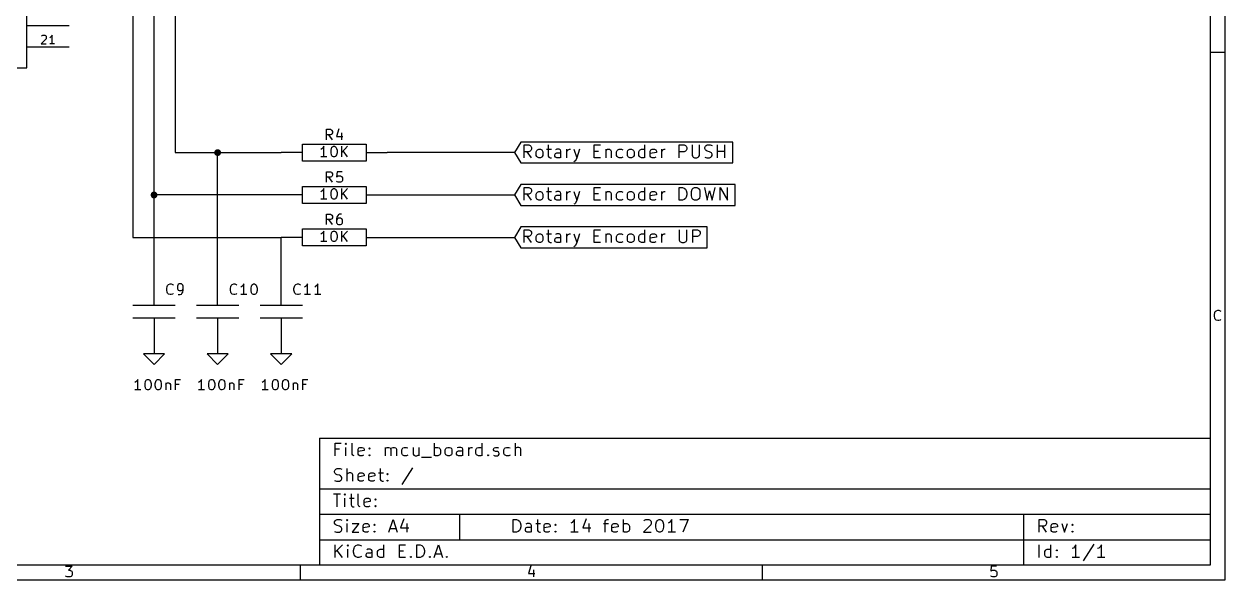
# Model space of a CAD drawing. Extents: x 4000 to 113000, y 4000 to 78670.
# Drawn here: x 56370 to 113000, y 4000 to 30240 of the extents above; entities that cross this region are included whole.
import ezdxf

# ---------------------------------------------------------------- set-up
doc = ezdxf.new("R2010")
doc.units = 0
for name, color, linetype in [('BLACK', 1, 'CONTINUOUS'), ('CYAN', 4, 'CONTINUOUS'), ('GREEN', 3, 'CONTINUOUS'), ('LIGHTYELLOW', 24, 'CONTINUOUS'), ('RED', 5, 'CONTINUOUS')]:
    doc.layers.add(name, color=color, linetype=linetype)

msp = doc.modelspace()

# ---------------------------------------------------------------- linework, layer by layer
at = {"layer": 'BLACK'}
for p, q in [((113000, 78670), (113000, 4000)), ((112300, 77970), (112300, 4700)), ((113000, 28890), (112300, 28890)), ((70460, 24400), (70410, 24350)), ((70510, 24470), (70460, 24400)), ((70510, 23970), (70510, 24470)), ((70850, 24280), (70870, 24370)), ((70870, 24370), (70890, 24420)), ((70890, 24420), (70920, 24440)), ((70920, 24440), (70960, 24470)), ((70960, 24470), (71010, 24470)), ((71010, 24470), (71060, 24440)), ((71060, 24440), (71080, 24420)), ((71080, 24420), (71110, 24370)), ((71110, 24370), (71130, 24280)), ((71350, 23970), (71350, 24470)), ((71630, 24470), (71350, 24180)), ((70410, 24350), (70370, 24320)), ((70650, 23970), (70370, 23970)), ((70850, 24160), (70850, 24280)), ((70870, 24060), (70850, 24160)), ((70890, 24020), (70870, 24060)), ((70920, 23990), (70890, 24020)), ((70960, 23970), (70920, 23990)), ((71010, 23970), (70960, 23970)), ((71060, 23990), (71010, 23970)), ((71080, 24020), (71060, 23990)), ((71110, 24060), (71080, 24020)), ((71130, 24160), (71110, 24060)), ((71130, 24280), (71130, 24160)), ((71630, 23970), (71420, 24250)), ((70410, 22350), (70370, 22320)), ((70460, 22400), (70410, 22350)), ((70510, 22470), (70460, 22400)), ((70510, 21970), (70510, 22470)), ((70850, 22280), (70870, 22370)), ((70850, 22160), (70850, 22280)), ((70870, 22060), (70850, 22160)), ((70870, 22370), (70890, 22420)), ((70890, 22420), (70920, 22440)), ((70920, 22440), (70960, 22470)), ((70960, 22470), (71010, 22470)), ((71010, 22470), (71060, 22440)), ((71060, 22440), (71080, 22420)), ((71080, 22420), (71110, 22370)), ((71110, 22370), (71130, 22280)), ((71130, 22160), (71110, 22060)), ((71130, 22280), (71130, 22160)), ((71350, 21970), (71350, 22470)), ((71630, 22470), (71350, 22180)), ((71630, 21970), (71420, 22250)), ((70650, 21970), (70370, 21970)), ((70890, 22020), (70870, 22060)), ((70920, 21990), (70890, 22020)), ((70960, 21970), (70920, 21990)), ((71010, 21970), (70960, 21970)), ((71060, 21990), (71010, 21970)), ((71080, 22020), (71060, 21990)), ((71110, 22060), (71080, 22020)), ((70460, 20400), (70410, 20350)), ((70510, 20470), (70460, 20400)), ((70510, 19970), (70510, 20470)), ((70870, 20370), (70890, 20420)), ((70890, 20420), (70920, 20440)), ((70920, 20440), (70960, 20470)), ((70960, 20470), (71010, 20470)), ((71010, 20470), (71060, 20440)), ((71060, 20440), (71080, 20420)), ((71080, 20420), (71110, 20370)), ((71350, 19970), (71350, 20470)), ((71630, 20470), (71350, 20180)), ((70410, 20350), (70370, 20320)), ((70650, 19970), (70370, 19970)), ((70850, 20280), (70870, 20370)), ((70850, 20160), (70850, 20280)), ((70870, 20060), (70850, 20160)), ((70890, 20020), (70870, 20060)), ((70920, 19990), (70890, 20020)), ((70960, 19970), (70920, 19990)), ((71010, 19970), (70960, 19970)), ((71060, 19990), (71010, 19970)), ((71080, 20020), (71060, 19990)), ((71110, 20060), (71080, 20020)), ((71110, 20370), (71130, 20280)), ((71130, 20160), (71110, 20060)), ((71130, 20280), (71130, 20160)), ((71630, 19970), (71420, 20250)), ((112500, 16520), (112520, 16620)), ((112500, 16450), (112500, 16520)), ((112520, 16360), (112500, 16450)), ((112520, 16620), (112540, 16670)), ((112540, 16670), (112590, 16710)), ((112590, 16710), (112660, 16740)), ((112660, 16740), (112710, 16740)), ((112710, 16740), (112780, 16710)), ((112780, 16710), (112800, 16690)), ((112540, 16310), (112520, 16360)), ((112590, 16260), (112540, 16310)), ((112660, 16240), (112590, 16260)), ((112710, 16240), (112660, 16240)), ((112780, 16260), (112710, 16240)), ((112800, 16290), (112780, 16260)), ((61640, 13350), (61600, 13320)), ((61690, 13400), (61640, 13350)), ((61740, 13470), (61690, 13400)), ((61740, 12970), (61740, 13470)), ((62080, 13280), (62100, 13370)), ((62080, 13160), (62080, 13280)), ((62100, 13060), (62080, 13160)), ((62100, 13370), (62120, 13420)), ((62120, 13020), (62100, 13060)), ((62120, 13420), (62150, 13440)), ((62150, 13440), (62190, 13470)), ((62190, 13470), (62240, 13470)), ((62240, 13470), (62290, 13440)), ((62290, 13440), (62310, 13420)), ((62310, 13420), (62340, 13370)), ((62340, 13060), (62310, 13020)), ((62340, 13370), (62360, 13280)), ((62360, 13160), (62340, 13060)), ((62360, 13280), (62360, 13160)), ((62560, 13280), (62580, 13370)), ((62560, 13160), (62560, 13280)), ((62580, 13060), (62560, 13160)), ((62580, 13370), (62600, 13420)), ((62600, 13020), (62580, 13060)), ((62600, 13420), (62630, 13440)), ((62630, 13440), (62670, 13470)), ((62670, 13470), (62720, 13470)), ((62720, 13470), (62770, 13440)), ((62770, 13440), (62790, 13420)), ((62790, 13420), (62820, 13370)), ((62820, 13060), (62790, 13020)), ((62820, 13370), (62840, 13280)), ((62840, 13160), (62820, 13060)), ((62840, 13280), (62840, 13160)), ((63060, 13300), (63060, 12970)), ((63060, 13250), (63080, 13280)), ((63080, 13280), (63130, 13300)), ((63130, 13300), (63200, 13300)), ((63200, 13300), (63250, 13280)), ((63250, 13280), (63270, 13230)), ((63270, 13230), (63270, 12970)), ((63510, 12970), (63510, 13470)), ((63510, 13470), (63750, 13470)), ((63680, 13230), (63510, 13230)), ((64640, 13350), (64600, 13320)), ((64690, 13400), (64640, 13350)), ((64740, 13470), (64690, 13400)), ((64740, 12970), (64740, 13470)), ((65080, 13280), (65100, 13370)), ((65080, 13160), (65080, 13280)), ((65100, 13060), (65080, 13160)), ((65100, 13370), (65120, 13420)), ((65120, 13020), (65100, 13060)), ((65120, 13420), (65150, 13440)), ((65150, 13440), (65190, 13470)), ((65190, 13470), (65240, 13470)), ((65240, 13470), (65290, 13440)), ((65290, 13440), (65310, 13420)), ((65310, 13420), (65340, 13370)), ((65340, 13060), (65310, 13020)), ((65340, 13370), (65360, 13280)), ((65360, 13160), (65340, 13060)), ((65360, 13280), (65360, 13160)), ((65560, 13280), (65580, 13370)), ((65560, 13160), (65560, 13280)), ((65580, 13060), (65560, 13160)), ((65580, 13370), (65600, 13420)), ((65600, 13020), (65580, 13060)), ((65600, 13420), (65630, 13440)), ((65630, 13440), (65670, 13470)), ((65670, 13470), (65720, 13470)), ((65720, 13470), (65770, 13440)), ((65770, 13440), (65790, 13420)), ((65790, 13420), (65820, 13370)), ((65820, 13060), (65790, 13020)), ((65820, 13370), (65840, 13280)), ((65840, 13160), (65820, 13060)), ((65840, 13280), (65840, 13160)), ((66060, 13300), (66060, 12970)), ((66060, 13250), (66080, 13280)), ((66080, 13280), (66130, 13300)), ((66130, 13300), (66200, 13300)), ((66200, 13300), (66250, 13280)), ((66250, 13280), (66270, 13230)), ((66270, 13230), (66270, 12970)), ((66510, 12970), (66510, 13470)), ((66510, 13470), (66750, 13470)), ((66680, 13230), (66510, 13230)), ((67640, 13350), (67600, 13320)), ((67690, 13400), (67640, 13350)), ((67740, 13470), (67690, 13400)), ((67740, 12970), (67740, 13470)), ((68080, 13280), (68100, 13370)), ((68080, 13160), (68080, 13280)), ((68100, 13060), (68080, 13160)), ((68100, 13370), (68120, 13420)), ((68120, 13020), (68100, 13060)), ((68120, 13420), (68150, 13440)), ((68150, 13440), (68190, 13470)), ((68190, 13470), (68240, 13470)), ((68240, 13470), (68290, 13440)), ((68290, 13440), (68310, 13420)), ((68310, 13420), (68340, 13370)), ((68340, 13060), (68310, 13020)), ((68340, 13370), (68360, 13280)), ((68360, 13160), (68340, 13060)), ((68360, 13280), (68360, 13160)), ((68560, 13280), (68580, 13370)), ((68560, 13160), (68560, 13280)), ((68580, 13060), (68560, 13160)), ((68580, 13370), (68600, 13420)), ((68600, 13020), (68580, 13060)), ((68600, 13420), (68630, 13440)), ((68630, 13440), (68670, 13470)), ((68670, 13470), (68720, 13470)), ((68720, 13470), (68770, 13440)), ((68770, 13440), (68790, 13420)), ((68790, 13420), (68820, 13370)), ((68820, 13060), (68790, 13020)), ((68820, 13370), (68840, 13280)), ((68840, 13160), (68820, 13060)), ((68840, 13280), (68840, 13160)), ((69060, 13300), (69060, 12970)), ((69060, 13250), (69080, 13280)), ((69080, 13280), (69130, 13300)), ((69130, 13300), (69200, 13300)), ((69200, 13300), (69250, 13280)), ((69250, 13280), (69270, 13230)), ((69270, 13230), (69270, 12970)), ((69510, 12970), (69510, 13470)), ((69510, 13470), (69750, 13470)), ((69680, 13230), (69510, 13230)), ((61880, 12970), (61600, 12970)), ((62150, 12990), (62120, 13020)), ((62190, 12970), (62150, 12990)), ((62240, 12970), (62190, 12970)), ((62290, 12990), (62240, 12970)), ((62310, 13020), (62290, 12990)), ((62630, 12990), (62600, 13020)), ((62670, 12970), (62630, 12990)), ((62720, 12970), (62670, 12970)), ((62770, 12990), (62720, 12970)), ((62790, 13020), (62770, 12990)), ((64880, 12970), (64600, 12970)), ((65150, 12990), (65120, 13020)), ((65190, 12970), (65150, 12990)), ((65240, 12970), (65190, 12970)), ((65290, 12990), (65240, 12970)), ((65310, 13020), (65290, 12990)), ((65630, 12990), (65600, 13020)), ((65670, 12970), (65630, 12990)), ((65720, 12970), (65670, 12970)), ((65770, 12990), (65720, 12970)), ((65790, 13020), (65770, 12990)), ((67880, 12970), (67600, 12970)), ((68150, 12990), (68120, 13020)), ((68190, 12970), (68150, 12990)), ((68240, 12970), (68190, 12970)), ((68290, 12990), (68240, 12970)), ((68310, 13020), (68290, 12990)), ((68630, 12990), (68600, 13020)), ((68670, 12970), (68630, 12990)), ((68720, 12970), (68670, 12970)), ((68770, 12990), (68720, 12970)), ((68790, 13020), (68770, 12990)), ((70300, 10700), (70300, 4700)), ((70300, 10700), (112300, 10700)), ((70300, 10700), (112300, 10700)), ((71040, 9860), (71040, 10460)), ((71040, 10460), (71330, 10460)), ((71550, 10460), (71520, 10430)), ((71520, 10430), (71550, 10400)), ((71580, 10430), (71550, 10460)), ((71550, 10460), (71550, 10400)), ((71550, 10400), (71580, 10430)), ((71550, 9860), (71550, 10260)), ((71840, 9940), (71840, 10460)), ((72120, 10170), (72150, 10230)), ((72150, 10230), (72210, 10260)), ((72210, 10260), (72320, 10260)), ((72320, 10260), (72380, 10230)), ((72380, 10230), (72410, 10170)), ((72630, 10200), (72660, 10230)), ((72660, 10170), (72630, 10200)), ((72660, 10230), (72690, 10200)), ((72660, 10230), (72660, 10170)), ((72690, 10200), (72660, 10170)), ((73410, 9860), (73410, 10260)), ((73410, 10200), (73440, 10230)), ((73440, 10230), (73500, 10260)), ((73500, 10260), (73580, 10260)), ((73580, 10260), (73640, 10230)), ((73640, 10230), (73670, 10170)), ((73670, 10170), (73700, 10230)), ((73700, 10230), (73760, 10260)), ((73760, 10260), (73840, 10260)), ((73840, 10260), (73900, 10230)), ((73900, 10230), (73930, 10170)), ((74180, 10140), (74210, 10200)), ((74210, 10200), (74240, 10230)), ((74240, 10230), (74300, 10260)), ((74300, 10260), (74410, 10260)), ((74410, 10260), (74470, 10230)), ((74720, 10260), (74720, 9940)), ((74980, 10260), (74980, 9860)), ((75720, 9860), (75720, 10460)), ((75720, 10230), (75780, 10260)), ((75780, 10260), (75890, 10260)), ((75890, 10260), (75950, 10230)), ((75950, 10230), (75980, 10200)), ((75980, 10200), (76010, 10140)), ((76230, 10140), (76260, 10200)), ((76260, 10200), (76290, 10230)), ((76290, 10230), (76350, 10260)), ((76350, 10260), (76430, 10260)), ((76430, 10260), (76490, 10230)), ((76490, 10230), (76520, 10200)), ((76520, 10200), (76550, 10140)), ((76860, 10260), (76800, 10230)), ((76970, 10260), (76860, 10260)), ((77030, 10230), (76970, 10260)), ((77060, 10170), (77030, 10230)), ((77340, 9860), (77340, 10260)), ((77340, 10140), (77370, 10200)), ((77370, 10200), (77400, 10230)), ((77400, 10230), (77460, 10260)), ((77460, 10260), (77510, 10260)), ((77680, 10140), (77710, 10200)), ((77710, 10200), (77740, 10230)), ((77740, 10230), (77800, 10260)), ((77800, 10260), (77910, 10260)), ((77910, 10260), (77970, 10230)), ((77970, 9860), (77970, 10460)), ((78510, 10170), (78540, 10230)), ((78540, 10230), (78600, 10260)), ((78600, 10260), (78690, 10260)), ((78690, 10260), (78740, 10230)), ((79000, 10140), (79030, 10200)), ((79030, 10200), (79060, 10230)), ((79060, 10230), (79120, 10260)), ((79120, 10260), (79230, 10260)), ((79230, 10260), (79290, 10230)), ((79540, 9860), (79540, 10460)), ((79570, 10230), (79540, 10200)), ((79630, 10260), (79570, 10230)), ((79710, 10260), (79630, 10260)), ((79770, 10230), (79710, 10260)), ((79800, 10170), (79770, 10230)), ((71240, 10170), (71040, 10170)), ((71870, 9890), (71840, 9940)), ((71930, 9860), (71870, 9890)), ((72120, 9940), (72120, 10170)), ((72410, 10110), (72120, 10060)), ((72150, 9890), (72120, 9940)), ((72210, 9860), (72150, 9890)), ((72320, 9860), (72210, 9860)), ((72380, 9890), (72320, 9860)), ((72410, 10170), (72410, 10110)), ((72630, 9890), (72660, 9910)), ((72660, 9860), (72630, 9890)), ((72660, 9910), (72690, 9890)), ((72660, 9910), (72660, 9860)), ((72690, 9890), (72660, 9860)), ((73670, 10170), (73670, 9860)), ((73930, 10170), (73930, 9860)), ((74180, 9970), (74180, 10140)), ((74210, 9910), (74180, 9970)), ((74240, 9890), (74210, 9910)), ((74300, 9860), (74240, 9890)), ((74410, 9860), (74300, 9860)), ((74470, 9890), (74410, 9860)), ((74720, 9940), (74750, 9890)), ((74750, 9890), (74810, 9860)), ((74810, 9860), (74890, 9860)), ((74890, 9860), (74950, 9890)), ((74950, 9890), (74980, 9910)), ((75120, 9800), (75580, 9800)), ((75780, 9860), (75720, 9890)), ((75890, 9860), (75780, 9860)), ((75950, 9890), (75890, 9860)), ((75980, 9910), (75950, 9890)), ((76010, 9970), (75980, 9910)), ((76010, 10140), (76010, 9970)), ((76230, 9970), (76230, 10140)), ((76260, 9910), (76230, 9970)), ((76290, 9890), (76260, 9910)), ((76350, 9860), (76290, 9890)), ((76430, 9860), (76350, 9860)), ((76490, 9890), (76430, 9860)), ((76520, 9910), (76490, 9890)), ((76550, 9970), (76520, 9910)), ((76550, 10140), (76550, 9970)), ((76770, 10000), (76800, 10060)), ((76770, 9940), (76770, 10000)), ((76800, 9890), (76770, 9940)), ((76800, 10060), (76860, 10090)), ((76860, 9860), (76800, 9890)), ((76860, 10090), (77000, 10090)), ((77000, 9860), (76860, 9860)), ((77000, 10090), (77060, 10110)), ((77060, 9890), (77000, 9860)), ((77060, 9860), (77060, 10170)), ((77680, 9970), (77680, 10140)), ((77710, 9910), (77680, 9970)), ((77740, 9890), (77710, 9910)), ((77800, 9860), (77740, 9890)), ((77910, 9860), (77800, 9860)), ((77970, 9890), (77910, 9860)), ((78220, 9890), (78250, 9910)), ((78250, 9860), (78220, 9890)), ((78250, 9910), (78280, 9890)), ((78250, 9910), (78250, 9860)), ((78280, 9890), (78250, 9860)), ((78510, 10140), (78510, 10170)), ((78540, 10090), (78510, 10140)), ((78510, 9890), (78570, 9860)), ((78600, 10060), (78540, 10090)), ((78570, 9860), (78690, 9860)), ((78690, 10060), (78600, 10060)), ((78740, 10030), (78690, 10060)), ((78690, 9860), (78740, 9890)), ((78770, 9970), (78740, 10030)), ((78740, 9890), (78770, 9940)), ((78770, 9940), (78770, 9970)), ((79000, 9970), (79000, 10140)), ((79030, 9910), (79000, 9970)), ((79060, 9890), (79030, 9910)), ((79120, 9860), (79060, 9890)), ((79230, 9860), (79120, 9860)), ((79290, 9890), (79230, 9860)), ((79800, 9860), (79800, 10170)), ((71010, 9140), (71040, 9200)), ((71010, 9090), (71010, 9140)), ((71040, 9030), (71010, 9090)), ((71040, 9200), (71070, 9230)), ((71070, 9230), (71130, 9260)), ((71130, 9260), (71270, 9260)), ((71270, 9260), (71360, 9230)), ((71610, 8660), (71610, 9260)), ((73170, 9260), (73170, 8740)), ((74690, 9290), (74180, 8510)), ((71010, 8690), (71100, 8660)), ((71070, 9000), (71040, 9030)), ((71130, 8970), (71070, 9000)), ((71100, 8660), (71240, 8660)), ((71240, 8940), (71130, 8970)), ((71300, 8910), (71240, 8940)), ((71240, 8660), (71300, 8690)), ((71330, 8890), (71300, 8910)), ((71300, 8690), (71330, 8710)), ((71360, 8830), (71330, 8890)), ((71330, 8710), (71360, 8770)), ((71360, 8770), (71360, 8830)), ((71640, 9030), (71610, 9000)), ((71700, 9060), (71640, 9030)), ((71780, 9060), (71700, 9060)), ((71840, 9030), (71780, 9060)), ((71870, 8970), (71840, 9030)), ((71870, 8660), (71870, 8970)), ((72120, 8970), (72150, 9030)), ((72120, 8740), (72120, 8970)), ((72410, 8910), (72120, 8860)), ((72150, 8690), (72120, 8740)), ((72150, 9030), (72210, 9060)), ((72210, 8660), (72150, 8690)), ((72210, 9060), (72320, 9060)), ((72320, 8660), (72210, 8660)), ((72320, 9060), (72380, 9030)), ((72380, 8690), (72320, 8660)), ((72380, 9030), (72410, 8970)), ((72410, 8970), (72410, 8910)), ((72630, 8970), (72660, 9030)), ((72630, 8740), (72630, 8970)), ((72920, 8910), (72630, 8860)), ((72660, 8690), (72630, 8740)), ((72660, 9030), (72720, 9060)), ((72720, 8660), (72660, 8690)), ((72720, 9060), (72830, 9060)), ((72830, 8660), (72720, 8660)), ((72830, 9060), (72890, 9030)), ((72890, 8690), (72830, 8660)), ((72890, 9030), (72920, 8970)), ((72920, 8970), (72920, 8910)), ((73090, 9060), (73320, 9060)), ((73170, 8740), (73200, 8690)), ((73200, 8690), (73260, 8660)), ((73260, 8660), (73320, 8660)), ((73480, 9000), (73510, 9030)), ((73510, 8970), (73480, 9000)), ((73480, 8690), (73510, 8710)), ((73510, 8660), (73480, 8690)), ((73510, 9030), (73540, 9000)), ((73510, 9030), (73510, 8970)), ((73540, 9000), (73510, 8970)), ((73510, 8710), (73540, 8690)), ((73510, 8710), (73510, 8660)), ((73540, 8690), (73510, 8660)), ((70300, 8300), (112300, 8300)), ((70960, 8060), (71300, 8060)), ((71130, 7460), (71130, 8060)), ((71500, 8060), (71470, 8030)), ((71470, 8030), (71500, 8000)), ((71530, 8030), (71500, 8060)), ((71500, 8060), (71500, 8000)), ((71500, 8000), (71530, 8030)), ((71790, 8060), (71790, 7540)), ((72130, 7540), (72130, 8060)), ((71500, 7460), (71500, 7860)), ((71710, 7860), (71940, 7860)), ((71790, 7540), (71820, 7490)), ((71820, 7490), (71880, 7460)), ((71880, 7460), (71940, 7460)), ((72160, 7490), (72130, 7540)), ((72220, 7460), (72160, 7490)), ((72410, 7770), (72440, 7830)), ((72410, 7540), (72410, 7770)), ((72700, 7710), (72410, 7660)), ((72440, 7490), (72410, 7540)), ((72440, 7830), (72500, 7860)), ((72500, 7460), (72440, 7490)), ((72500, 7860), (72610, 7860)), ((72610, 7460), (72500, 7460)), ((72610, 7860), (72670, 7830)), ((72670, 7490), (72610, 7460)), ((72670, 7830), (72700, 7770)), ((72700, 7770), (72700, 7710)), ((72920, 7800), (72950, 7830)), ((72950, 7770), (72920, 7800)), ((72920, 7490), (72950, 7510)), ((72950, 7460), (72920, 7490)), ((72950, 7830), (72980, 7800)), ((72950, 7830), (72950, 7770)), ((72980, 7800), (72950, 7770)), ((72950, 7510), (72980, 7490)), ((72950, 7510), (72950, 7460)), ((72980, 7490), (72950, 7460)), ((70300, 7100), (112300, 7100)), ((71010, 6740), (71040, 6800)), ((71040, 6800), (71070, 6830)), ((71070, 6830), (71130, 6860)), ((71130, 6860), (71270, 6860)), ((71270, 6860), (71360, 6830)), ((71610, 6860), (71580, 6830)), ((71580, 6830), (71610, 6800)), ((71640, 6830), (71610, 6860)), ((71610, 6860), (71610, 6800)), ((71610, 6800), (71640, 6830)), ((73570, 6260), (73770, 6860)), ((73770, 6860), (73970, 6260)), ((74280, 6890), (74130, 6460)), ((76900, 7100), (76900, 5900)), ((79440, 6260), (79440, 6860)), ((79440, 6860), (79590, 6860)), ((79590, 6860), (79670, 6830)), ((79670, 6830), (79730, 6770)), ((80580, 6860), (80580, 6340)), ((82330, 6860), (82270, 6770)), ((82330, 6260), (82330, 6860)), ((82870, 6890), (82720, 6460)), ((83780, 6770), (83810, 6830)), ((83810, 6830), (83870, 6860)), ((83870, 6860), (83930, 6860)), ((84630, 6260), (84630, 6860)), ((85600, 6800), (85630, 6830)), ((85630, 6830), (85690, 6860)), ((85690, 6860), (85830, 6860)), ((85830, 6860), (85890, 6830)), ((85890, 6830), (85920, 6800)), ((85920, 6800), (85950, 6740)), ((86200, 6740), (86230, 6800)), ((86230, 6800), (86260, 6830)), ((86260, 6830), (86320, 6860)), ((86320, 6860), (86370, 6860)), ((86370, 6860), (86430, 6830)), ((86430, 6830), (86460, 6800)), ((86460, 6800), (86490, 6740)), ((86920, 6860), (86860, 6770)), ((86920, 6260), (86920, 6860)), ((87290, 6860), (87690, 6860)), ((87690, 6860), (87430, 6260)), ((103500, 7100), (103500, 4700)), ((104240, 6260), (104240, 6860)), ((104240, 6860), (104470, 6860)), ((104470, 6860), (104530, 6830)), ((104530, 6830), (104560, 6800)), ((104560, 6800), (104590, 6740)), ((71010, 6690), (71010, 6740)), ((71040, 6630), (71010, 6690)), ((71010, 6290), (71100, 6260)), ((71070, 6600), (71040, 6630)), ((71130, 6570), (71070, 6600)), ((71100, 6260), (71240, 6260)), ((71240, 6540), (71130, 6570)), ((71300, 6510), (71240, 6540)), ((71240, 6260), (71300, 6290)), ((71330, 6490), (71300, 6510)), ((71300, 6290), (71330, 6310)), ((71360, 6430), (71330, 6490)), ((71330, 6310), (71360, 6370)), ((71360, 6370), (71360, 6430)), ((71610, 6260), (71610, 6660)), ((71850, 6660), (72160, 6660)), ((72160, 6660), (71850, 6260)), ((71850, 6260), (72160, 6260)), ((72360, 6570), (72390, 6630)), ((72360, 6340), (72360, 6570)), ((72650, 6510), (72360, 6460)), ((72390, 6290), (72360, 6340)), ((72390, 6630), (72450, 6660)), ((72450, 6260), (72390, 6290)), ((72450, 6660), (72560, 6660)), ((72560, 6260), (72450, 6260)), ((72560, 6660), (72620, 6630)), ((72620, 6290), (72560, 6260)), ((72620, 6630), (72650, 6570)), ((72650, 6570), (72650, 6510)), ((72870, 6600), (72900, 6630)), ((72900, 6570), (72870, 6600)), ((72870, 6290), (72900, 6310)), ((72900, 6260), (72870, 6290)), ((72900, 6630), (72930, 6600)), ((72900, 6630), (72900, 6570)), ((72930, 6600), (72900, 6570)), ((72900, 6310), (72930, 6290)), ((72900, 6310), (72900, 6260)), ((72930, 6290), (72900, 6260)), ((73620, 6430), (73910, 6430)), ((74130, 6460), (74510, 6460)), ((74420, 6660), (74420, 6260)), ((79590, 6260), (79440, 6260)), ((79670, 6290), (79590, 6260)), ((79730, 6340), (79670, 6290)), ((79730, 6770), (79760, 6710)), ((79760, 6400), (79730, 6340)), ((79760, 6710), (79790, 6600)), ((79790, 6510), (79760, 6400)), ((79790, 6600), (79790, 6510)), ((80010, 6400), (80040, 6460)), ((80010, 6340), (80010, 6400)), ((80040, 6290), (80010, 6340)), ((80100, 6660), (80040, 6630)), ((80040, 6460), (80100, 6490)), ((80100, 6260), (80040, 6290)), ((80210, 6660), (80100, 6660)), ((80100, 6490), (80240, 6490)), ((80240, 6260), (80100, 6260)), ((80270, 6630), (80210, 6660)), ((80240, 6490), (80300, 6510)), ((80300, 6290), (80240, 6260)), ((80300, 6570), (80270, 6630)), ((80300, 6260), (80300, 6570)), ((80500, 6660), (80730, 6660)), ((80580, 6340), (80610, 6290)), ((80610, 6290), (80670, 6260)), ((80670, 6260), (80730, 6260)), ((80890, 6570), (80920, 6630)), ((80890, 6340), (80890, 6570)), ((81180, 6510), (80890, 6460)), ((80920, 6290), (80890, 6340)), ((80920, 6630), (80980, 6660)), ((80980, 6260), (80920, 6290)), ((80980, 6660), (81090, 6660)), ((81090, 6260), (80980, 6260)), ((81090, 6660), (81150, 6630)), ((81150, 6290), (81090, 6260)), ((81150, 6630), (81180, 6570)), ((81180, 6570), (81180, 6510)), ((81400, 6600), (81430, 6630)), ((81430, 6570), (81400, 6600)), ((81400, 6290), (81430, 6310)), ((81430, 6260), (81400, 6290)), ((81430, 6630), (81460, 6600)), ((81430, 6630), (81430, 6570)), ((81460, 6600), (81430, 6570)), ((81430, 6310), (81460, 6290)), ((81430, 6310), (81430, 6260)), ((81460, 6290), (81430, 6260)), ((82210, 6710), (82150, 6690)), ((82500, 6260), (82150, 6260)), ((82270, 6770), (82210, 6710)), ((82720, 6460), (83100, 6460)), ((83010, 6660), (83010, 6260)), ((83700, 6660), (83930, 6660)), ((83780, 6260), (83780, 6770)), ((84090, 6570), (84120, 6630)), ((84090, 6340), (84090, 6570)), ((84380, 6510), (84090, 6460)), ((84120, 6290), (84090, 6340)), ((84120, 6630), (84180, 6660)), ((84180, 6260), (84120, 6290)), ((84180, 6660), (84290, 6660)), ((84290, 6260), (84180, 6260)), ((84290, 6660), (84350, 6630)), ((84350, 6290), (84290, 6260)), ((84350, 6630), (84380, 6570)), ((84380, 6570), (84380, 6510)), ((84630, 6630), (84690, 6660)), ((84690, 6260), (84630, 6290)), ((84690, 6660), (84800, 6660)), ((84800, 6260), (84690, 6260)), ((84800, 6660), (84860, 6630)), ((84860, 6290), (84800, 6260)), ((84860, 6630), (84890, 6600)), ((84890, 6310), (84860, 6290)), ((84890, 6600), (84920, 6540)), ((84920, 6370), (84890, 6310)), ((84920, 6540), (84920, 6370)), ((85920, 6600), (85580, 6260)), ((85580, 6260), (85950, 6260)), ((85950, 6690), (85920, 6600)), ((85950, 6740), (85950, 6690)), ((86170, 6630), (86200, 6740)), ((86170, 6490), (86170, 6630)), ((86200, 6370), (86170, 6490)), ((86230, 6310), (86200, 6370)), ((86260, 6290), (86230, 6310)), ((86320, 6260), (86260, 6290)), ((86370, 6260), (86320, 6260)), ((86430, 6290), (86370, 6260)), ((86460, 6310), (86430, 6290)), ((86490, 6370), (86460, 6310)), ((86490, 6740), (86520, 6630)), ((86520, 6490), (86490, 6370)), ((86520, 6630), (86520, 6490)), ((86800, 6710), (86740, 6690)), ((87090, 6260), (86740, 6260)), ((86860, 6770), (86800, 6710)), ((104470, 6540), (104240, 6540)), ((104590, 6260), (104390, 6540)), ((104530, 6570), (104470, 6540)), ((104560, 6600), (104530, 6570)), ((104590, 6660), (104560, 6600)), ((104590, 6740), (104590, 6660)), ((104810, 6570), (104840, 6630)), ((104810, 6340), (104810, 6570)), ((105100, 6510), (104810, 6460)), ((104840, 6290), (104810, 6340)), ((104840, 6630), (104900, 6660)), ((104900, 6260), (104840, 6290)), ((104900, 6660), (105010, 6660)), ((105010, 6260), (104900, 6260)), ((105010, 6660), (105070, 6630)), ((105070, 6290), (105010, 6260)), ((105070, 6630), (105100, 6570)), ((105100, 6570), (105100, 6510)), ((105300, 6660), (105440, 6260)), ((105440, 6260), (105580, 6660)), ((105780, 6600), (105810, 6630)), ((105810, 6570), (105780, 6600)), ((105780, 6290), (105810, 6310)), ((105810, 6260), (105780, 6290)), ((105810, 6630), (105840, 6600)), ((105810, 6630), (105810, 6570)), ((105840, 6600), (105810, 6570)), ((105810, 6310), (105840, 6290)), ((105810, 6310), (105810, 6260)), ((105840, 6290), (105810, 6260)), ((70300, 5900), (112300, 5900)), ((106820, 5690), (106310, 4910)), ((71040, 5060), (71040, 5660)), ((71390, 5660), (71040, 5310)), ((71390, 5060), (71130, 5400)), ((71640, 5660), (71610, 5630)), ((71610, 5630), (71640, 5600)), ((71670, 5630), (71640, 5660)), ((71640, 5660), (71640, 5600)), ((71640, 5600), (71670, 5630)), ((71640, 5060), (71640, 5460)), ((71900, 5400), (71930, 5510)), ((71900, 5310), (71900, 5400)), ((71930, 5200), (71900, 5310)), ((71930, 5510), (71960, 5570)), ((71960, 5140), (71930, 5200)), ((71960, 5570), (72020, 5630)), ((72020, 5090), (71960, 5140)), ((72020, 5630), (72100, 5660)), ((72100, 5660), (72160, 5660)), ((72160, 5660), (72250, 5630)), ((72250, 5630), (72280, 5600)), ((72280, 5110), (72250, 5090)), ((72500, 5200), (72530, 5260)), ((72500, 5140), (72500, 5200)), ((72530, 5090), (72500, 5140)), ((72590, 5460), (72530, 5430)), ((72530, 5260), (72590, 5290)), ((72700, 5460), (72590, 5460)), ((72590, 5290), (72730, 5290)), ((72760, 5430), (72700, 5460)), ((72730, 5290), (72790, 5310)), ((72790, 5370), (72760, 5430)), ((72790, 5060), (72790, 5370)), ((73040, 5340), (73070, 5400)), ((73040, 5170), (73040, 5340)), ((73070, 5110), (73040, 5170)), ((73070, 5400), (73100, 5430)), ((73100, 5090), (73070, 5110)), ((73100, 5430), (73160, 5460)), ((73160, 5460), (73270, 5460)), ((73270, 5460), (73330, 5430)), ((73330, 5060), (73330, 5660)), ((74070, 5060), (74070, 5660)), ((74070, 5660), (74360, 5660)), ((74070, 5370), (74270, 5370)), ((74580, 5090), (74610, 5110)), ((74610, 5110), (74640, 5090)), ((74610, 5110), (74610, 5060)), ((74900, 5060), (74900, 5660)), ((74900, 5660), (75050, 5660)), ((75050, 5660), (75130, 5630)), ((75130, 5630), (75190, 5570)), ((75190, 5140), (75130, 5090)), ((75190, 5570), (75220, 5510)), ((75220, 5200), (75190, 5140)), ((75220, 5510), (75250, 5400)), ((75250, 5310), (75220, 5200)), ((75250, 5400), (75250, 5310)), ((75470, 5090), (75500, 5110)), ((75500, 5110), (75530, 5090)), ((75500, 5110), (75500, 5060)), ((75710, 5060), (75910, 5660)), ((75760, 5230), (76050, 5230)), ((75910, 5660), (76110, 5060)), ((76270, 5090), (76300, 5110)), ((76300, 5110), (76330, 5090)), ((76300, 5110), (76300, 5060)), ((104240, 5060), (104240, 5660)), ((104500, 5340), (104530, 5400)), ((104500, 5170), (104500, 5340)), ((104530, 5110), (104500, 5170)), ((104530, 5400), (104560, 5430)), ((104560, 5090), (104530, 5110)), ((104560, 5430), (104620, 5460)), ((104620, 5460), (104730, 5460)), ((104730, 5460), (104790, 5430)), ((104790, 5060), (104790, 5660)), ((105040, 5400), (105070, 5430)), ((105070, 5370), (105040, 5400)), ((105040, 5090), (105070, 5110)), ((105070, 5430), (105100, 5400)), ((105070, 5430), (105070, 5370)), ((105100, 5400), (105070, 5370)), ((105070, 5110), (105100, 5090)), ((105070, 5110), (105070, 5060)), ((105850, 5510), (105790, 5490)), ((105910, 5570), (105850, 5510)), ((105970, 5660), (105910, 5570)), ((105970, 5060), (105970, 5660)), ((107050, 5510), (106990, 5490)), ((107110, 5570), (107050, 5510)), ((107170, 5660), (107110, 5570)), ((107170, 5060), (107170, 5660)), ((112300, 4700), (4700, 4700)), ((58330, 4650), (58640, 4650)), ((58640, 4650), (58470, 4460)), ((69400, 4000), (69400, 4700)), ((72100, 5060), (72020, 5090)), ((72160, 5060), (72100, 5060)), ((72250, 5090), (72160, 5060)), ((72590, 5060), (72530, 5090)), ((72730, 5060), (72590, 5060)), ((72790, 5090), (72730, 5060)), ((73160, 5060), (73100, 5090)), ((73270, 5060), (73160, 5060)), ((73330, 5090), (73270, 5060)), ((74360, 5060), (74070, 5060)), ((74610, 5060), (74580, 5090)), ((74640, 5090), (74610, 5060)), ((75050, 5060), (74900, 5060)), ((75130, 5090), (75050, 5060)), ((75500, 5060), (75470, 5090)), ((75530, 5090), (75500, 5060)), ((76300, 5060), (76270, 5090)), ((76330, 5090), (76300, 5060)), ((80270, 4670), (80160, 4310)), ((91200, 4000), (91200, 4700)), ((101980, 4650), (101960, 4410)), ((102220, 4650), (101980, 4650)), ((104620, 5060), (104560, 5090)), ((104730, 5060), (104620, 5060)), ((104790, 5090), (104730, 5060)), ((105070, 5060), (105040, 5090)), ((105100, 5090), (105070, 5060)), ((106140, 5060), (105790, 5060)), ((107340, 5060), (106990, 5060)), ((113000, 4000), (4000, 4000)), ((58360, 4170), (58330, 4200)), ((58400, 4150), (58360, 4170)), ((58550, 4150), (58400, 4150)), ((58470, 4460), (58550, 4460)), ((58550, 4460), (58590, 4430)), ((58590, 4170), (58550, 4150)), ((58590, 4430), (58620, 4410)), ((58620, 4200), (58590, 4170)), ((58620, 4410), (58640, 4360)), ((58640, 4240), (58620, 4200)), ((58640, 4360), (58640, 4240)), ((80160, 4310), (80460, 4310)), ((80390, 4480), (80390, 4150)), ((101960, 4410), (101980, 4430)), ((101980, 4170), (101960, 4200)), ((101980, 4430), (102030, 4460)), ((102030, 4150), (101980, 4170)), ((102030, 4460), (102150, 4460)), ((102150, 4150), (102030, 4150)), ((102150, 4460), (102190, 4430)), ((102190, 4170), (102150, 4150)), ((102190, 4430), (102220, 4410)), ((102220, 4200), (102190, 4170)), ((102220, 4410), (102240, 4360)), ((102240, 4240), (102220, 4200)), ((102240, 4360), (102240, 4240))]:
    msp.add_line(p, q, dxfattribs=at)
at = {"layer": 'CYAN'}
for p, q in [((70630, 24770), (70630, 25270)), ((70630, 25270), (70820, 25270)), ((70820, 25010), (70630, 25010)), ((70910, 24770), (70750, 25010)), ((70820, 25270), (70870, 25240)), ((70870, 25030), (70820, 25010)), ((70870, 25240), (70890, 25220)), ((70890, 25050), (70870, 25030)), ((70890, 25220), (70910, 25170)), ((70910, 25100), (70890, 25050)), ((70910, 25170), (70910, 25100)), ((71220, 25290), (71110, 24930)), ((71110, 24930), (71410, 24930)), ((71340, 25100), (71340, 24770)), ((70630, 22770), (70630, 23270)), ((70630, 23270), (70820, 23270)), ((70820, 23270), (70870, 23240)), ((70870, 23240), (70890, 23220)), ((70890, 23220), (70910, 23170)), ((71130, 23270), (71110, 23030)), ((71370, 23270), (71130, 23270)), ((70820, 23010), (70630, 23010)), ((70910, 22770), (70750, 23010)), ((70870, 23030), (70820, 23010)), ((70890, 23050), (70870, 23030)), ((70910, 23100), (70890, 23050)), ((70910, 23170), (70910, 23100)), ((71110, 23030), (71130, 23050)), ((71130, 22790), (71110, 22820)), ((71130, 23050), (71180, 23080)), ((71180, 22770), (71130, 22790)), ((71180, 23080), (71300, 23080)), ((71300, 22770), (71180, 22770)), ((71300, 23080), (71340, 23050)), ((71340, 22790), (71300, 22770)), ((71340, 23050), (71370, 23030)), ((71370, 22820), (71340, 22790)), ((71370, 23030), (71390, 22980)), ((71390, 22860), (71370, 22820)), ((71390, 22980), (71390, 22860)), ((70630, 20770), (70630, 21270)), ((70630, 21270), (70820, 21270)), ((70820, 21010), (70630, 21010)), ((70910, 20770), (70750, 21010)), ((70820, 21270), (70870, 21240)), ((70870, 21030), (70820, 21010)), ((70870, 21240), (70890, 21220)), ((70890, 21050), (70870, 21030)), ((70890, 21220), (70910, 21170)), ((70910, 21100), (70890, 21050)), ((70910, 21170), (70910, 21100)), ((71130, 21150), (71110, 21050)), ((71110, 21050), (71110, 20860)), ((71130, 21030), (71110, 20980)), ((71180, 21220), (71130, 21150)), ((71150, 21050), (71130, 21030)), ((71200, 21080), (71150, 21050)), ((71200, 21240), (71180, 21220)), ((71250, 21270), (71200, 21240)), ((71300, 21080), (71200, 21080)), ((71340, 21270), (71250, 21270)), ((71340, 21050), (71300, 21080)), ((71370, 21030), (71340, 21050)), ((71390, 20980), (71370, 21030)), ((71390, 20860), (71390, 20980)), ((71110, 20860), (71130, 20820)), ((71130, 20820), (71150, 20790)), ((71150, 20790), (71200, 20770)), ((71200, 20770), (71300, 20770)), ((71300, 20770), (71340, 20790)), ((71340, 20790), (71370, 20820)), ((71370, 20820), (71390, 20860)), ((63100, 17750), (63120, 17850)), ((63100, 17680), (63100, 17750)), ((63120, 17590), (63100, 17680)), ((63120, 17850), (63140, 17900)), ((63140, 17540), (63120, 17590)), ((63140, 17900), (63190, 17940)), ((63190, 17940), (63260, 17970)), ((63260, 17970), (63310, 17970)), ((63310, 17970), (63380, 17940)), ((63380, 17940), (63400, 17920)), ((63620, 17920), (63600, 17870)), ((63600, 17870), (63600, 17750)), ((63600, 17750), (63620, 17710)), ((63640, 17940), (63620, 17920)), ((63620, 17710), (63640, 17680)), ((63690, 17970), (63640, 17940)), ((63640, 17680), (63690, 17660)), ((63790, 17970), (63690, 17970)), ((63690, 17660), (63790, 17660)), ((63830, 17940), (63790, 17970)), ((63790, 17660), (63830, 17680)), ((63810, 17520), (63860, 17590)), ((63860, 17920), (63830, 17940)), ((63830, 17680), (63860, 17710)), ((63880, 17870), (63860, 17920)), ((63860, 17710), (63880, 17750)), ((63860, 17590), (63880, 17680)), ((63880, 17680), (63880, 17870)), ((66100, 17750), (66120, 17850)), ((66100, 17680), (66100, 17750)), ((66120, 17590), (66100, 17680)), ((66120, 17850), (66140, 17900)), ((66140, 17540), (66120, 17590)), ((66140, 17900), (66190, 17940)), ((66190, 17940), (66260, 17970)), ((66260, 17970), (66310, 17970)), ((66310, 17970), (66380, 17940)), ((66380, 17940), (66400, 17920)), ((66640, 17850), (66600, 17820)), ((66690, 17900), (66640, 17850)), ((66740, 17970), (66690, 17900)), ((66740, 17470), (66740, 17970)), ((67080, 17780), (67100, 17870)), ((67080, 17660), (67080, 17780)), ((67100, 17560), (67080, 17660)), ((67100, 17870), (67120, 17920)), ((67120, 17520), (67100, 17560)), ((67120, 17920), (67150, 17940)), ((67150, 17940), (67190, 17970)), ((67190, 17970), (67240, 17970)), ((67240, 17970), (67290, 17940)), ((67290, 17940), (67310, 17920)), ((67310, 17920), (67340, 17870)), ((67340, 17560), (67310, 17520)), ((67340, 17870), (67360, 17780)), ((67360, 17660), (67340, 17560)), ((67360, 17780), (67360, 17660)), ((69100, 17750), (69120, 17850)), ((69100, 17680), (69100, 17750)), ((69120, 17590), (69100, 17680)), ((69120, 17850), (69140, 17900)), ((69140, 17540), (69120, 17590)), ((69140, 17900), (69190, 17940)), ((69190, 17940), (69260, 17970)), ((69260, 17970), (69310, 17970)), ((69310, 17970), (69380, 17940)), ((69380, 17940), (69400, 17920)), ((69640, 17850), (69600, 17820)), ((69690, 17900), (69640, 17850)), ((69740, 17970), (69690, 17900)), ((69740, 17470), (69740, 17970)), ((70120, 17850), (70080, 17820)), ((70170, 17900), (70120, 17850)), ((70220, 17970), (70170, 17900)), ((70220, 17470), (70220, 17970)), ((63190, 17490), (63140, 17540)), ((63260, 17470), (63190, 17490)), ((63310, 17470), (63260, 17470)), ((63380, 17490), (63310, 17470)), ((63400, 17520), (63380, 17490)), ((63640, 17470), (63740, 17470)), ((63740, 17470), (63790, 17490)), ((63790, 17490), (63810, 17520)), ((66190, 17490), (66140, 17540)), ((66260, 17470), (66190, 17490)), ((66310, 17470), (66260, 17470)), ((66380, 17490), (66310, 17470)), ((66400, 17520), (66380, 17490)), ((66880, 17470), (66600, 17470)), ((67150, 17490), (67120, 17520)), ((67190, 17470), (67150, 17490)), ((67240, 17470), (67190, 17470)), ((67290, 17490), (67240, 17470)), ((67310, 17520), (67290, 17490)), ((69190, 17490), (69140, 17540)), ((69260, 17470), (69190, 17490)), ((69310, 17470), (69260, 17470)), ((69380, 17490), (69310, 17470)), ((69400, 17520), (69380, 17490)), ((69880, 17470), (69600, 17470)), ((70360, 17470), (70080, 17470))]:
    msp.add_line(p, q, dxfattribs=at)
at = {"layer": 'GREEN'}
for p, q in [((63500, 52170), (63500, 24170)), ((62500, 18670), (62500, 34170)), ((61500, 33170), (61500, 20170)), ((63500, 24170), (68500, 24170)), ((65500, 18670), (65500, 24170)), ((79500, 24170), (73500, 24170)), ((68500, 22170), (62500, 22170)), ((73500, 22170), (79500, 22170)), ((61500, 20170), (68500, 20170)), ((68500, 18670), (68500, 20170)), ((73500, 20170), (79500, 20170))]:
    msp.add_line(p, q, dxfattribs=at)
at = {"layer": 'GREEN', "const_width": 160}
for points in [[(65420, 24170, 1), (65580, 24170, 1)], [(62420, 22170, 1), (62580, 22170, 1)]]:
    msp.add_lwpolyline(points, format="xyb", close=True, dxfattribs=at)
at = {"layer": 'LIGHTYELLOW'}
for p, q in [((56500, 28170), (56500, 64170)), ((40500, 28170), (56500, 28170))]:
    msp.add_line(p, q, dxfattribs=at)
at = {"layer": 'RED'}
for p, q in [((56500, 28170), (56500, 64170)), ((56500, 30170), (58500, 30170)), ((57410, 29540), (57180, 29310)), ((57200, 29670), (57220, 29690)), ((57220, 29690), (57250, 29710)), ((57250, 29710), (57350, 29710)), ((57350, 29710), (57390, 29690)), ((57390, 29690), (57410, 29670)), ((57410, 29670), (57420, 29630)), ((57420, 29590), (57410, 29540)), ((57420, 29630), (57420, 29590)), ((57610, 29610), (57580, 29590)), ((57650, 29650), (57610, 29610)), ((57690, 29710), (57650, 29650)), ((57690, 29310), (57690, 29710)), ((56500, 29170), (58500, 29170)), ((57180, 29310), (57420, 29310)), ((57800, 29310), (57580, 29310)), ((40500, 28170), (56500, 28170)), ((69500, 23770), (69500, 24570)), ((69500, 24570), (72500, 24570)), ((72500, 24570), (72500, 23770)), ((79800, 24660), (79500, 24170)), ((89790, 24660), (79800, 24660)), ((79950, 23930), (79950, 24530)), ((79950, 24530), (80180, 24530)), ((80180, 24530), (80240, 24500)), ((80240, 24500), (80270, 24470)), ((80270, 24470), (80300, 24410)), ((80300, 24410), (80300, 24330)), ((81090, 24530), (81090, 24010)), ((83260, 23930), (83260, 24530)), ((83260, 24530), (83550, 24530)), ((85650, 23930), (85650, 24530)), ((87270, 23930), (87270, 24530)), ((87270, 24530), (87500, 24530)), ((87500, 24530), (87560, 24500)), ((87560, 24500), (87590, 24470)), ((87590, 24470), (87620, 24410)), ((87620, 24410), (87620, 24330)), ((87870, 24530), (87870, 24040)), ((88220, 24040), (88220, 24530)), ((88470, 24410), (88500, 24470)), ((88470, 24360), (88470, 24410)), ((88500, 24300), (88470, 24360)), ((88500, 24470), (88530, 24500)), ((88530, 24500), (88590, 24530)), ((88590, 24530), (88730, 24530)), ((88730, 24530), (88820, 24500)), ((89070, 23930), (89070, 24530)), ((89420, 23930), (89420, 24530)), ((89790, 24170), (89790, 24660)), ((69500, 24170), (68500, 24170)), ((72500, 24170), (73500, 24170)), ((79500, 24170), (79800, 23680)), ((80180, 24210), (79950, 24210)), ((80300, 23930), (80100, 24210)), ((80240, 24240), (80180, 24210)), ((80270, 24270), (80240, 24240)), ((80300, 24330), (80270, 24270)), ((80520, 24210), (80550, 24270)), ((80520, 24040), (80520, 24210)), ((80550, 23980), (80520, 24040)), ((80550, 24270), (80580, 24300)), ((80580, 23960), (80550, 23980)), ((80580, 24300), (80640, 24330)), ((80640, 23930), (80580, 23960)), ((80640, 24330), (80720, 24330)), ((80720, 23930), (80640, 23930)), ((80720, 24330), (80780, 24300)), ((80780, 23960), (80720, 23930)), ((80780, 24300), (80810, 24270)), ((80810, 23980), (80780, 23960)), ((80810, 24270), (80840, 24210)), ((80840, 24040), (80810, 23980)), ((80840, 24210), (80840, 24040)), ((81010, 24330), (81240, 24330)), ((81090, 24010), (81120, 23960)), ((81120, 23960), (81180, 23930)), ((81180, 23930), (81240, 23930)), ((81400, 24070), (81430, 24130)), ((81400, 24010), (81400, 24070)), ((81430, 23960), (81400, 24010)), ((81490, 24330), (81430, 24300)), ((81430, 24130), (81490, 24160)), ((81490, 23930), (81430, 23960)), ((81600, 24330), (81490, 24330)), ((81490, 24160), (81630, 24160)), ((81630, 23930), (81490, 23930)), ((81660, 24300), (81600, 24330)), ((81630, 24160), (81690, 24180)), ((81690, 23960), (81630, 23930)), ((81690, 24240), (81660, 24300)), ((81690, 23930), (81690, 24240)), ((81970, 23930), (81970, 24330)), ((81970, 24210), (82000, 24270)), ((82000, 24270), (82030, 24300)), ((82030, 24300), (82090, 24330)), ((82090, 24330), (82140, 24330)), ((82290, 24330), (82430, 23930)), ((82430, 23930), (82370, 23780)), ((82570, 24330), (82430, 23930)), ((83260, 24240), (83460, 24240)), ((83550, 23930), (83260, 23930)), ((83800, 24330), (83800, 23930)), ((83800, 24270), (83830, 24300)), ((83830, 24300), (83890, 24330)), ((83890, 24330), (83970, 24330)), ((83970, 24330), (84030, 24300)), ((84030, 24300), (84060, 24240)), ((84060, 24240), (84060, 23930)), ((84310, 24210), (84340, 24270)), ((84310, 24040), (84310, 24210)), ((84340, 23980), (84310, 24040)), ((84340, 24270), (84370, 24300)), ((84370, 23960), (84340, 23980)), ((84370, 24300), (84430, 24330)), ((84430, 23930), (84370, 23960)), ((84430, 24330), (84540, 24330)), ((84540, 23930), (84430, 23930)), ((84540, 24330), (84600, 24300)), ((84600, 23960), (84540, 23930)), ((84820, 24210), (84850, 24270)), ((84820, 24040), (84820, 24210)), ((84850, 23980), (84820, 24040)), ((84850, 24270), (84880, 24300)), ((84880, 23960), (84850, 23980)), ((84880, 24300), (84940, 24330)), ((84940, 23930), (84880, 23960)), ((84940, 24330), (85020, 24330)), ((85020, 23930), (84940, 23930)), ((85020, 24330), (85080, 24300)), ((85080, 23960), (85020, 23930)), ((85080, 24300), (85110, 24270)), ((85110, 23980), (85080, 23960)), ((85110, 24270), (85140, 24210)), ((85140, 24040), (85110, 23980)), ((85140, 24210), (85140, 24040)), ((85360, 24210), (85390, 24270)), ((85360, 24040), (85360, 24210)), ((85390, 23980), (85360, 24040)), ((85390, 24270), (85420, 24300)), ((85420, 23960), (85390, 23980)), ((85420, 24300), (85480, 24330)), ((85480, 23930), (85420, 23960)), ((85480, 24330), (85590, 24330)), ((85590, 23930), (85480, 23930)), ((85590, 24330), (85650, 24300)), ((85650, 23960), (85590, 23930)), ((85900, 24240), (85930, 24300)), ((85900, 24010), (85900, 24240)), ((86190, 24180), (85900, 24130)), ((85930, 23960), (85900, 24010)), ((85930, 24300), (85990, 24330)), ((85990, 23930), (85930, 23960)), ((85990, 24330), (86100, 24330)), ((86100, 23930), (85990, 23930)), ((86100, 24330), (86160, 24300)), ((86160, 23960), (86100, 23930)), ((86160, 24300), (86190, 24240)), ((86190, 24240), (86190, 24180)), ((86440, 23930), (86440, 24330)), ((86440, 24210), (86470, 24270)), ((86470, 24270), (86500, 24300)), ((86500, 24300), (86560, 24330)), ((86560, 24330), (86610, 24330)), ((87500, 24210), (87270, 24210)), ((87560, 24240), (87500, 24210)), ((87590, 24270), (87560, 24240)), ((87620, 24330), (87590, 24270)), ((87870, 24040), (87900, 23980)), ((87900, 23980), (87930, 23960)), ((87930, 23960), (87990, 23930)), ((87990, 23930), (88100, 23930)), ((88100, 23930), (88160, 23960)), ((88160, 23960), (88190, 23980)), ((88190, 23980), (88220, 24040)), ((88470, 23960), (88560, 23930)), ((88530, 24270), (88500, 24300)), ((88590, 24240), (88530, 24270)), ((88560, 23930), (88700, 23930)), ((88700, 24210), (88590, 24240)), ((88760, 24180), (88700, 24210)), ((88700, 23930), (88760, 23960)), ((88790, 24160), (88760, 24180)), ((88760, 23960), (88790, 23980)), ((88820, 24100), (88790, 24160)), ((88790, 23980), (88820, 24040)), ((88820, 24040), (88820, 24100)), ((89070, 24240), (89420, 24240)), ((89790, 23680), (89790, 24170)), ((72500, 23770), (69500, 23770)), ((79800, 23680), (89790, 23680)), ((82340, 23760), (82290, 23730)), ((82370, 23780), (82340, 23760)), ((79800, 22660), (79500, 22170)), ((89910, 22660), (79800, 22660)), ((89910, 22170), (89910, 22660)), ((69500, 22170), (68500, 22170)), ((69500, 21770), (69500, 22570)), ((69500, 22570), (72500, 22570)), ((72500, 22570), (72500, 21770)), ((72500, 22170), (73500, 22170)), ((79500, 22170), (79800, 21680)), ((79950, 21930), (79950, 22530)), ((79950, 22530), (80180, 22530)), ((80180, 22210), (79950, 22210)), ((80300, 21930), (80100, 22210)), ((80180, 22530), (80240, 22500)), ((80240, 22240), (80180, 22210)), ((80240, 22500), (80270, 22470)), ((80270, 22270), (80240, 22240)), ((80270, 22470), (80300, 22410)), ((80300, 22330), (80270, 22270)), ((80300, 22410), (80300, 22330)), ((80520, 22210), (80550, 22270)), ((80520, 22040), (80520, 22210)), ((80550, 22270), (80580, 22300)), ((80580, 22300), (80640, 22330)), ((80640, 22330), (80720, 22330)), ((80720, 22330), (80780, 22300)), ((80780, 22300), (80810, 22270)), ((80810, 22270), (80840, 22210)), ((80840, 22210), (80840, 22040)), ((81010, 22330), (81240, 22330)), ((81090, 22530), (81090, 22010)), ((81400, 22070), (81430, 22130)), ((81490, 22330), (81430, 22300)), ((81430, 22130), (81490, 22160)), ((81600, 22330), (81490, 22330)), ((81490, 22160), (81630, 22160)), ((81660, 22300), (81600, 22330)), ((81630, 22160), (81690, 22180)), ((81690, 22240), (81660, 22300)), ((81690, 21930), (81690, 22240)), ((81970, 21930), (81970, 22330)), ((81970, 22210), (82000, 22270)), ((82000, 22270), (82030, 22300)), ((82030, 22300), (82090, 22330)), ((82090, 22330), (82140, 22330)), ((82290, 22330), (82430, 21930)), ((82570, 22330), (82430, 21930)), ((83260, 21930), (83260, 22530)), ((83260, 22530), (83550, 22530)), ((83260, 22240), (83460, 22240)), ((83800, 22330), (83800, 21930)), ((83800, 22270), (83830, 22300)), ((83830, 22300), (83890, 22330)), ((83890, 22330), (83970, 22330)), ((83970, 22330), (84030, 22300)), ((84030, 22300), (84060, 22240)), ((84060, 22240), (84060, 21930)), ((84310, 22210), (84340, 22270)), ((84310, 22040), (84310, 22210)), ((84340, 22270), (84370, 22300)), ((84370, 22300), (84430, 22330)), ((84430, 22330), (84540, 22330)), ((84540, 22330), (84600, 22300)), ((84820, 22210), (84850, 22270)), ((84820, 22040), (84820, 22210)), ((84850, 22270), (84880, 22300)), ((84880, 22300), (84940, 22330)), ((84940, 22330), (85020, 22330)), ((85020, 22330), (85080, 22300)), ((85080, 22300), (85110, 22270)), ((85110, 22270), (85140, 22210)), ((85140, 22210), (85140, 22040)), ((85360, 22210), (85390, 22270)), ((85360, 22040), (85360, 22210)), ((85390, 22270), (85420, 22300)), ((85420, 22300), (85480, 22330)), ((85480, 22330), (85590, 22330)), ((85590, 22330), (85650, 22300)), ((85650, 21930), (85650, 22530)), ((85900, 22240), (85930, 22300)), ((85900, 22010), (85900, 22240)), ((86190, 22180), (85900, 22130)), ((85930, 22300), (85990, 22330)), ((85990, 22330), (86100, 22330)), ((86100, 22330), (86160, 22300)), ((86160, 22300), (86190, 22240)), ((86190, 22240), (86190, 22180)), ((86440, 21930), (86440, 22330)), ((86440, 22210), (86470, 22270)), ((86470, 22270), (86500, 22300)), ((86500, 22300), (86560, 22330)), ((86560, 22330), (86610, 22330)), ((87270, 21930), (87270, 22530)), ((87270, 22530), (87420, 22530)), ((87420, 22530), (87500, 22500)), ((87500, 22500), (87560, 22440)), ((87560, 22440), (87590, 22380)), ((87590, 22380), (87620, 22270)), ((87620, 22180), (87590, 22070)), ((87620, 22270), (87620, 22180)), ((87840, 22330), (87870, 22440)), ((87840, 22130), (87840, 22330)), ((87870, 22010), (87840, 22130)), ((87870, 22440), (87930, 22500)), ((87930, 22500), (87990, 22530)), ((87990, 22530), (88100, 22530)), ((88100, 22530), (88160, 22500)), ((88160, 22500), (88220, 22440)), ((88220, 22440), (88240, 22330)), ((88240, 22130), (88220, 22010)), ((88240, 22330), (88240, 22130)), ((88450, 22530), (88590, 21930)), ((88590, 21930), (88700, 22360)), ((88700, 22360), (88820, 21930)), ((88820, 21930), (88960, 22530)), ((89190, 21930), (89190, 22530)), ((89190, 22530), (89540, 21930)), ((89540, 21930), (89540, 22530)), ((89910, 21680), (89910, 22170)), ((72500, 21770), (69500, 21770)), ((79800, 21680), (89910, 21680)), ((80550, 21980), (80520, 22040)), ((80580, 21960), (80550, 21980)), ((80640, 21930), (80580, 21960)), ((80720, 21930), (80640, 21930)), ((80780, 21960), (80720, 21930)), ((80810, 21980), (80780, 21960)), ((80840, 22040), (80810, 21980)), ((81090, 22010), (81120, 21960)), ((81120, 21960), (81180, 21930)), ((81180, 21930), (81240, 21930)), ((81400, 22010), (81400, 22070)), ((81430, 21960), (81400, 22010)), ((81490, 21930), (81430, 21960)), ((81630, 21930), (81490, 21930)), ((81690, 21960), (81630, 21930)), ((82340, 21760), (82290, 21730)), ((82370, 21780), (82340, 21760)), ((82430, 21930), (82370, 21780)), ((83550, 21930), (83260, 21930)), ((84340, 21980), (84310, 22040)), ((84370, 21960), (84340, 21980)), ((84430, 21930), (84370, 21960)), ((84540, 21930), (84430, 21930)), ((84600, 21960), (84540, 21930)), ((84850, 21980), (84820, 22040)), ((84880, 21960), (84850, 21980)), ((84940, 21930), (84880, 21960)), ((85020, 21930), (84940, 21930)), ((85080, 21960), (85020, 21930)), ((85110, 21980), (85080, 21960)), ((85140, 22040), (85110, 21980)), ((85390, 21980), (85360, 22040)), ((85420, 21960), (85390, 21980)), ((85480, 21930), (85420, 21960)), ((85590, 21930), (85480, 21930)), ((85650, 21960), (85590, 21930)), ((85930, 21960), (85900, 22010)), ((85990, 21930), (85930, 21960)), ((86100, 21930), (85990, 21930)), ((86160, 21960), (86100, 21930)), ((87420, 21930), (87270, 21930)), ((87500, 21960), (87420, 21930)), ((87560, 22010), (87500, 21960)), ((87590, 22070), (87560, 22010)), ((87930, 21960), (87870, 22010)), ((87990, 21930), (87930, 21960)), ((88100, 21930), (87990, 21930)), ((88160, 21960), (88100, 21930)), ((88220, 22010), (88160, 21960)), ((69500, 19770), (69500, 20570)), ((69500, 20570), (72500, 20570)), ((72500, 20570), (72500, 19770)), ((79800, 20660), (79500, 20170)), ((88590, 20660), (79800, 20660)), ((79950, 19930), (79950, 20530)), ((79950, 20530), (80180, 20530)), ((80180, 20530), (80240, 20500)), ((80240, 20500), (80270, 20470)), ((80270, 20470), (80300, 20410)), ((80300, 20410), (80300, 20330)), ((81090, 20530), (81090, 20010)), ((83260, 19930), (83260, 20530)), ((83260, 20530), (83550, 20530)), ((85650, 19930), (85650, 20530)), ((87270, 20530), (87270, 20040)), ((87620, 20040), (87620, 20530)), ((87900, 19930), (87900, 20530)), ((87900, 20530), (88130, 20530)), ((88130, 20530), (88190, 20500)), ((88190, 20500), (88220, 20470)), ((88220, 20470), (88250, 20410)), ((88250, 20410), (88250, 20330)), ((88590, 20170), (88590, 20660)), ((69500, 20170), (68500, 20170)), ((72500, 20170), (73500, 20170)), ((79500, 20170), (79800, 19680)), ((80180, 20210), (79950, 20210)), ((80300, 19930), (80100, 20210)), ((80240, 20240), (80180, 20210)), ((80270, 20270), (80240, 20240)), ((80300, 20330), (80270, 20270)), ((80520, 20210), (80550, 20270)), ((80520, 20040), (80520, 20210)), ((80550, 19980), (80520, 20040)), ((80550, 20270), (80580, 20300)), ((80580, 19960), (80550, 19980)), ((80580, 20300), (80640, 20330)), ((80640, 19930), (80580, 19960)), ((80640, 20330), (80720, 20330)), ((80720, 19930), (80640, 19930)), ((80720, 20330), (80780, 20300)), ((80780, 19960), (80720, 19930)), ((80780, 20300), (80810, 20270)), ((80810, 19980), (80780, 19960)), ((80810, 20270), (80840, 20210)), ((80840, 20040), (80810, 19980)), ((80840, 20210), (80840, 20040)), ((81010, 20330), (81240, 20330)), ((81090, 20010), (81120, 19960)), ((81120, 19960), (81180, 19930)), ((81180, 19930), (81240, 19930)), ((81400, 20070), (81430, 20130)), ((81400, 20010), (81400, 20070)), ((81430, 19960), (81400, 20010)), ((81490, 20330), (81430, 20300)), ((81430, 20130), (81490, 20160)), ((81490, 19930), (81430, 19960)), ((81600, 20330), (81490, 20330)), ((81490, 20160), (81630, 20160)), ((81630, 19930), (81490, 19930)), ((81660, 20300), (81600, 20330)), ((81630, 20160), (81690, 20180)), ((81690, 19960), (81630, 19930)), ((81690, 20240), (81660, 20300)), ((81690, 19930), (81690, 20240)), ((81970, 19930), (81970, 20330)), ((81970, 20210), (82000, 20270)), ((82000, 20270), (82030, 20300)), ((82030, 20300), (82090, 20330)), ((82090, 20330), (82140, 20330)), ((82290, 20330), (82430, 19930)), ((82430, 19930), (82370, 19780)), ((82570, 20330), (82430, 19930)), ((83260, 20240), (83460, 20240)), ((83550, 19930), (83260, 19930)), ((83800, 20330), (83800, 19930)), ((83800, 20270), (83830, 20300)), ((83830, 20300), (83890, 20330)), ((83890, 20330), (83970, 20330)), ((83970, 20330), (84030, 20300)), ((84030, 20300), (84060, 20240)), ((84060, 20240), (84060, 19930)), ((84310, 20210), (84340, 20270)), ((84310, 20040), (84310, 20210)), ((84340, 19980), (84310, 20040)), ((84340, 20270), (84370, 20300)), ((84370, 19960), (84340, 19980)), ((84370, 20300), (84430, 20330)), ((84430, 19930), (84370, 19960)), ((84430, 20330), (84540, 20330)), ((84540, 19930), (84430, 19930)), ((84540, 20330), (84600, 20300)), ((84600, 19960), (84540, 19930)), ((84820, 20210), (84850, 20270)), ((84820, 20040), (84820, 20210)), ((84850, 19980), (84820, 20040)), ((84850, 20270), (84880, 20300)), ((84880, 19960), (84850, 19980)), ((84880, 20300), (84940, 20330)), ((84940, 19930), (84880, 19960)), ((84940, 20330), (85020, 20330)), ((85020, 19930), (84940, 19930)), ((85020, 20330), (85080, 20300)), ((85080, 19960), (85020, 19930)), ((85080, 20300), (85110, 20270)), ((85110, 19980), (85080, 19960)), ((85110, 20270), (85140, 20210)), ((85140, 20040), (85110, 19980)), ((85140, 20210), (85140, 20040)), ((85360, 20210), (85390, 20270)), ((85360, 20040), (85360, 20210)), ((85390, 19980), (85360, 20040)), ((85390, 20270), (85420, 20300)), ((85420, 19960), (85390, 19980)), ((85420, 20300), (85480, 20330)), ((85480, 19930), (85420, 19960)), ((85480, 20330), (85590, 20330)), ((85590, 19930), (85480, 19930)), ((85590, 20330), (85650, 20300)), ((85650, 19960), (85590, 19930)), ((85900, 20240), (85930, 20300)), ((85900, 20010), (85900, 20240)), ((86190, 20180), (85900, 20130)), ((85930, 19960), (85900, 20010)), ((85930, 20300), (85990, 20330)), ((85990, 19930), (85930, 19960)), ((85990, 20330), (86100, 20330)), ((86100, 19930), (85990, 19930)), ((86100, 20330), (86160, 20300)), ((86160, 19960), (86100, 19930)), ((86160, 20300), (86190, 20240)), ((86190, 20240), (86190, 20180)), ((86440, 19930), (86440, 20330)), ((86440, 20210), (86470, 20270)), ((86470, 20270), (86500, 20300)), ((86500, 20300), (86560, 20330)), ((86560, 20330), (86610, 20330)), ((87270, 20040), (87300, 19980)), ((87300, 19980), (87330, 19960)), ((87330, 19960), (87390, 19930)), ((87390, 19930), (87500, 19930)), ((87500, 19930), (87560, 19960)), ((87560, 19960), (87590, 19980)), ((87590, 19980), (87620, 20040)), ((88130, 20210), (87900, 20210)), ((88190, 20240), (88130, 20210)), ((88220, 20270), (88190, 20240)), ((88250, 20330), (88220, 20270)), ((88590, 19680), (88590, 20170)), ((72500, 19770), (69500, 19770)), ((79800, 19680), (88590, 19680)), ((82340, 19760), (82290, 19730)), ((82370, 19780), (82340, 19760)), ((62500, 16970), (62500, 18670)), ((65500, 16970), (65500, 18670)), ((68500, 16970), (68500, 18670)), ((61500, 16970), (63500, 16970)), ((64500, 16970), (66500, 16970)), ((67500, 16970), (69500, 16970)), ((61500, 16370), (63500, 16370)), ((62500, 16370), (62500, 14670)), ((64500, 16370), (66500, 16370)), ((65500, 16370), (65500, 14670)), ((67500, 16370), (69500, 16370)), ((68500, 16370), (68500, 14670)), ((62000, 14670), (62500, 14170)), ((63000, 14670), (62000, 14670)), ((62500, 14170), (63000, 14670)), ((65000, 14670), (65500, 14170)), ((66000, 14670), (65000, 14670)), ((65500, 14170), (66000, 14670)), ((68000, 14670), (68500, 14170)), ((69000, 14670), (68000, 14670)), ((68500, 14170), (69000, 14670))]:
    msp.add_line(p, q, dxfattribs=at)

doc.saveas('drawing.dxf')
